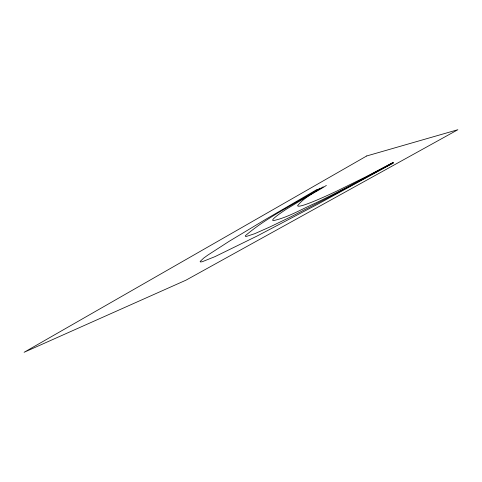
<?xml version="1.0" encoding="UTF-8"?>
<svg xmlns="http://www.w3.org/2000/svg" width="482" height="482" viewBox="0 0 482 482"><rect width="100%" height="100%" fill="white"/><g stroke="black" fill="none" stroke-linecap="round" stroke-linejoin="round"><path stroke-width="0.72" d="M320.078 188.155C295.249 203.976 267.667 216.545 245.278 235.788L245.392 236.361L246.416 236.433L254.659 233.716L269.866 226.974L290.507 217.002L333.743 194.842L393.216 162.862M323.241 186.781L286.043 209.399A109.42 6.356 -28.1 0 0 278.253 214.797A110.276 6.399 -28.1 0 0 272.872 219.593L272.679 220.34L273.264 220.666C288.037 217.43 301.328 209.278 315.108 203.265A111.511 6.561 -28.1 0 0 328.742 196.542A110.499 6.495 -28.1 0 0 350.751 185.311L393.089 162.687M326.356 185.431C316.807 191.872 304.72 196.421 297.623 205.675A131.369 7.742 -28.4 0 0 300.66 205.935L302.859 205.368A127.923 7.543 -28.3 0 0 316.963 200.024L321.608 198.018A131.52 7.766 -28.4 0 0 337.376 190.806L366.145 176.689L392.951 162.518M317.15 189.402L265.636 219.364L229.293 241.229L207.706 255.183L203.675 258.117L200.12 261.497L200.506 261.991L202.253 261.72L215.038 256.611L257.069 236.047L317.608 204.26L393.457 162.958M366.736 155.957L24.1 352.294L185.962 280.181L457.9 129.706L366.736 155.957"/></g></svg>
